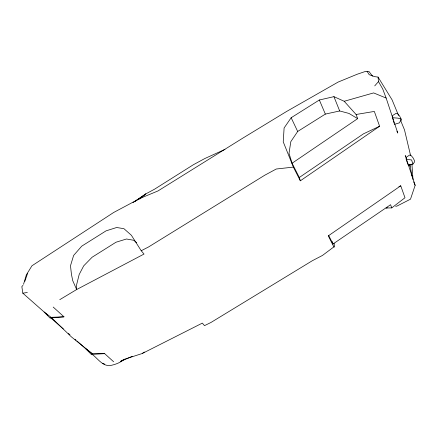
<?xml version="1.0" encoding="UTF-8"?>
<svg xmlns="http://www.w3.org/2000/svg" width="437" height="437" viewBox="0 0 437 437"><rect width="100%" height="100%" fill="white"/><g stroke="black" fill="none" stroke-linecap="round" stroke-linejoin="round"><path stroke-width="0.66" d="M406.159 158.718L406.514 157.03L409.835 154.96L411.195 155.583L413.118 157.943L414.467 160.641L414.451 162.078L412.954 164.061L408.333 165.208L406.519 160.532M23.532 284.307L26.34 274.878L31.945 265.789L113.702 212.458L140.266 198.311L157.992 190.942L243.027 137.994L286.525 111.511L338.123 82.074L357.105 74.274L365.791 71.318L368.959 71.482L372.553 76.12M405.52 156.834L405.246 155.539L415.15 185.337L410.501 199.174L396.96 206.084L395.671 206.308M24.849 281.341L27.498 273.557M292.074 163.23L357.674 118.635L348.961 113.429L339.686 110.96L325.341 114.095L297.684 131.466L290.823 141.637L289.015 153.316L292.074 163.23L299.296 177.488L300.339 180.809L379.606 126.255L374.34 111.43L356.089 114.489L344.209 101.28L333.923 96.659L319.349 99.997L291.157 117.733L284.105 127.981L283.236 141.845L293.38 167.098L300.339 180.809M374.728 85.887L378.486 81.599L378.071 77.092L374.547 76.628L369.199 74.678L367.075 71.324M22.97 285.356L21.85 286.623L22.822 293.189L47.644 315.093M139.654 199.119L145.805 193.897L154.419 189.27L193.433 164.694L204.778 158.555L224.984 149.394M387.286 207.783L385.997 208.007L391.781 207.886L404.99 197.737L400.751 185.807L398.894 186.643M334.059 243.24L334.491 246.976L333.879 246.9L322.484 255.437L312.368 260.698L210.956 322.473L204.483 325.647L202.336 323.107L142.254 353.506L124.081 359.383L120.541 361.361M142.254 353.506L144.319 352.009M135.333 201.255L145.805 193.897L133.001 202.61M400.751 185.807L328.28 235.871L333.879 246.9M328.706 235.554L332.989 244.004L390.569 204.718L391.781 207.886M299.296 177.488L363.48 133.831L379.606 126.255M124.081 359.383C119.946 362.939 114.844 364.742 109.54 365.665C101.908 365.769 97.369 357.99 91.737 354.014M59.765 299.667L76.666 289.529L144.024 254.061L141.217 250.74L131.373 235.27L123.939 228.688L116.668 227.502L106.044 230.867L81.719 246.173L73.618 255.448L70.494 265.745L71.422 274.218L72.728 280.658L76.666 289.529L76.666 284.531L79.179 274.491L83.707 265.854L92.114 257.229L115.991 242.229L126.473 239.001L133.695 240.268L136.644 242.666M141.217 250.74L148.553 246.965L264.713 175.248L276.25 169.015L293.38 167.098M120.568 361.421L132.236 356.324M394.403 124.354L399.544 122.813L401.111 119.039L399.653 116.1L397.637 113.691L396.266 113.243L392.737 115.444L392.535 117.706L398.031 118.154L401.111 119.039L401.155 120.765M344.209 101.28L373.619 92.917L386.139 98.057L397.763 133.028L396.965 131.193M22.822 293.189L27.351 292.484M53.199 307.064L63.982 316.82L49.998 318.027L44.099 311.963L51.102 317.338L71.378 336.867L92.256 353.724L104.678 353.653L113.625 361.754M104.678 353.653L91.235 354.363L85.166 348.213L92.256 353.724M51.102 317.338L63.982 316.82M406.066 159.363L411.61 159.931L412.954 164.061M102.351 363.382L104.749 364.141M50.687 317.775L63.354 328.957M68.423 333.436L69.947 334.78M75.022 339.259L76.033 340.155M77.049 341.051L87.187 349.999M378.071 77.092L392.06 99.794L398.539 115.455M378.486 81.599L382.708 88.946L386.139 98.057M291.157 117.733L297.684 131.466M319.349 99.997L325.341 114.095M413.702 181.901L415.15 185.337M400.871 121.098L404.498 129.865L410.572 155.496M333.923 96.659L339.686 110.96M356.089 114.489L357.674 118.635M332.153 241.503L332.989 244.004M392.705 118.312L393.213 120.126M393.551 121.333L394.065 123.147M411.954 176.095L409.911 164.339M411.938 164.121L412.992 179.547M409.84 164.427L409.846 166.448"/></g></svg>
